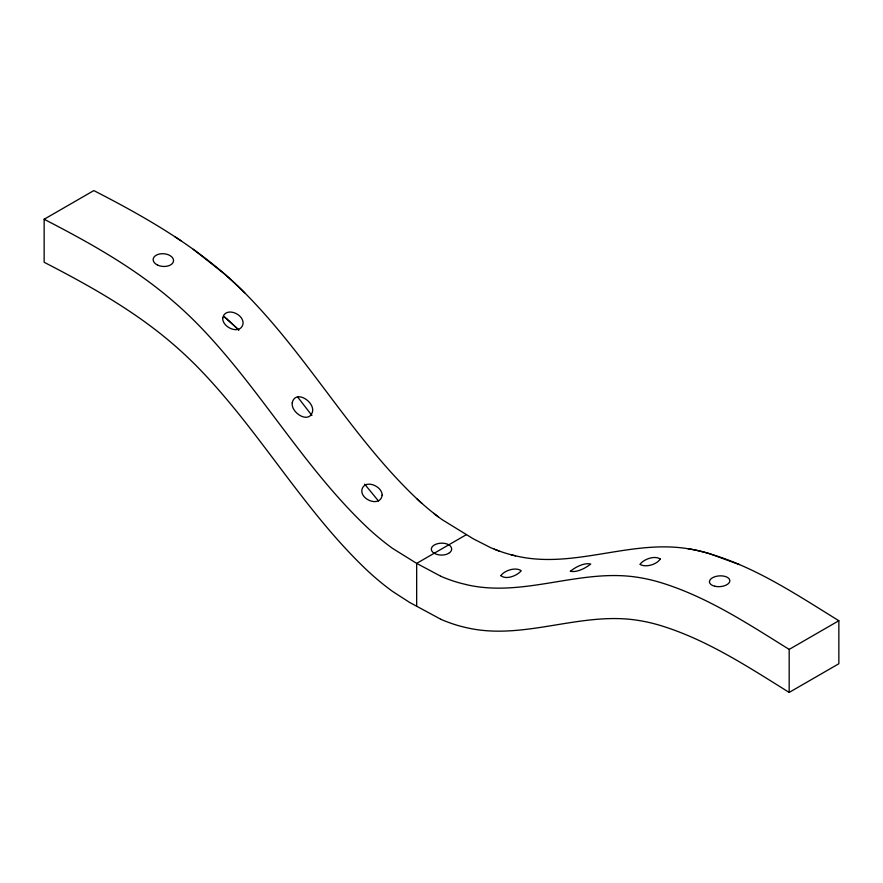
<?xml version="1.0" encoding="UTF-8"?>
<svg xmlns="http://www.w3.org/2000/svg" width="883" height="883" viewBox="0 0 883 883"><rect width="100%" height="100%" fill="white"/><g stroke="black" fill="none" stroke-linecap="round" stroke-linejoin="round"><path stroke-width="1.32" d="M440.749 619.237L409.657 602.449L392.582 591.422A211.799 122.284 60 0 1 367.494 570.705C303.112 509.833 259.768 430.772 198.002 367.505A292.781 169.039 60 0 0 174.249 345.176C135.309 311.235 89.867 285.86 44.15 262.273L44.15 219.26L93.819 190.585C144.315 216.523 194.437 245.044 235.904 284.293A279.933 161.622 60 0 1 244.757 292.869C308.079 356.6 351.809 437.173 417.151 499.05A231.423 133.609 60 0 0 421.644 503.133L426.169 507.085A211.114 121.887 60 0 0 433.785 513.343A200.618 115.828 60 0 0 438.387 516.897A194.293 112.174 60 0 0 442.251 519.734L473.343 538.84L490.418 547.548A194.293 112.174 60 0 0 494.281 549.16A200.805 115.938 60 0 0 498.884 550.926A211.114 121.887 60 0 0 506.5 553.453L511.025 554.734A231.048 133.399 60 0 0 515.517 555.837C573.056 569.568 630.164 539.292 687.912 548.718A279.933 161.622 60 0 1 696.764 550.363C748.806 562.416 794.005 593.067 838.85 620.727L838.85 663.74L789.181 692.415C747.802 666.676 706.19 639.171 659.082 625.087A292.781 169.039 60 0 0 635.319 619.965C578.497 611.996 522.416 641.025 465.849 627.526A211.799 122.284 60 0 1 440.76 619.281M466.334 534.701L416.666 563.376L392.582 548.409A211.799 122.284 60 0 1 367.494 527.692C303.112 466.82 259.768 387.747 198.002 324.491A292.781 169.039 60 0 0 174.249 302.163C135.309 268.222 89.867 242.836 44.15 219.26M789.181 692.415L789.181 649.402L838.85 620.727M465.849 584.513C522.427 598.034 578.508 568.939 635.33 576.974A292.781 169.039 60 0 1 659.082 582.085C706.19 596.135 747.802 623.674 789.181 649.402M739.369 564.59L708.751 553.398A293.498 169.448 60 0 0 687.912 548.707M440.749 576.224L416.666 563.376L416.666 606.389M174.713 236.567L180.916 240.695M193.3 249.326L223.918 273.476A293.498 169.448 60 0 1 244.757 292.858M378.465 500.948L364.646 484.149M297.571 396.897L311.92 415.485M498.884 550.926A200.618 115.828 60 0 1 494.281 549.16M515.517 555.837A231.423 133.609 60 0 1 511.025 554.734M465.838 584.469A211.799 122.284 60 0 1 440.76 576.268M438.387 516.897A200.805 115.938 60 0 1 433.785 513.343M421.644 503.133A231.048 133.399 60 0 1 417.151 499.05M222.715 318.023C222.196 327.858 240.871 335.485 243.079 323.608C243.741 313.608 225.121 306.412 222.715 318.023M660.285 559.027C656.599 564.667 645.694 567.769 639.932 564.369C643.828 559.127 654.678 555.175 660.285 559.027M382.151 495.242C380.463 507.063 361.544 500.562 361.787 490.617C363.255 478.498 382.218 485.451 382.151 495.242M500.86 575.639C506.025 580.098 517.162 575.782 521.224 570.76C515.849 566.82 504.723 570.23 500.86 575.639M292.251 402.769C290.673 412.935 309.591 424.613 312.604 411.29C314.182 401.125 295.264 389.447 292.251 402.769M570.396 571.301C576.798 572.67 585.462 568.277 590.705 564.049C584.667 562.394 575.418 566.974 570.396 571.301M226.931 319.138L223.918 316.5A304.955 176.07 60 0 1 232.924 324.536L235.904 327.306A279.933 161.622 60 0 1 238.874 330.121A284.105 164.028 60 0 0 232.924 324.536L226.931 319.138M448.608 553.398A10.188 6.082 0.4 0 0 448.829 544.811A10.188 5.839 -1.7 0 0 434.403 544.954A10.188 5.839 -1.7 0 0 434.226 553.233A10.188 6.082 0.4 0 0 448.608 553.398M714.766 586.235A10.21 5.386 -3.9 0 0 729.833 580.617A10.21 5.386 -3.9 0 0 714.336 576.908A10.21 5.386 -3.9 0 0 714.766 586.235M157.56 265.066A10.21 6.358 4.3 0 0 173.521 261.07A10.21 6.358 4.3 0 0 158.995 254.127A10.21 6.358 4.3 0 0 157.56 265.066"/></g></svg>
